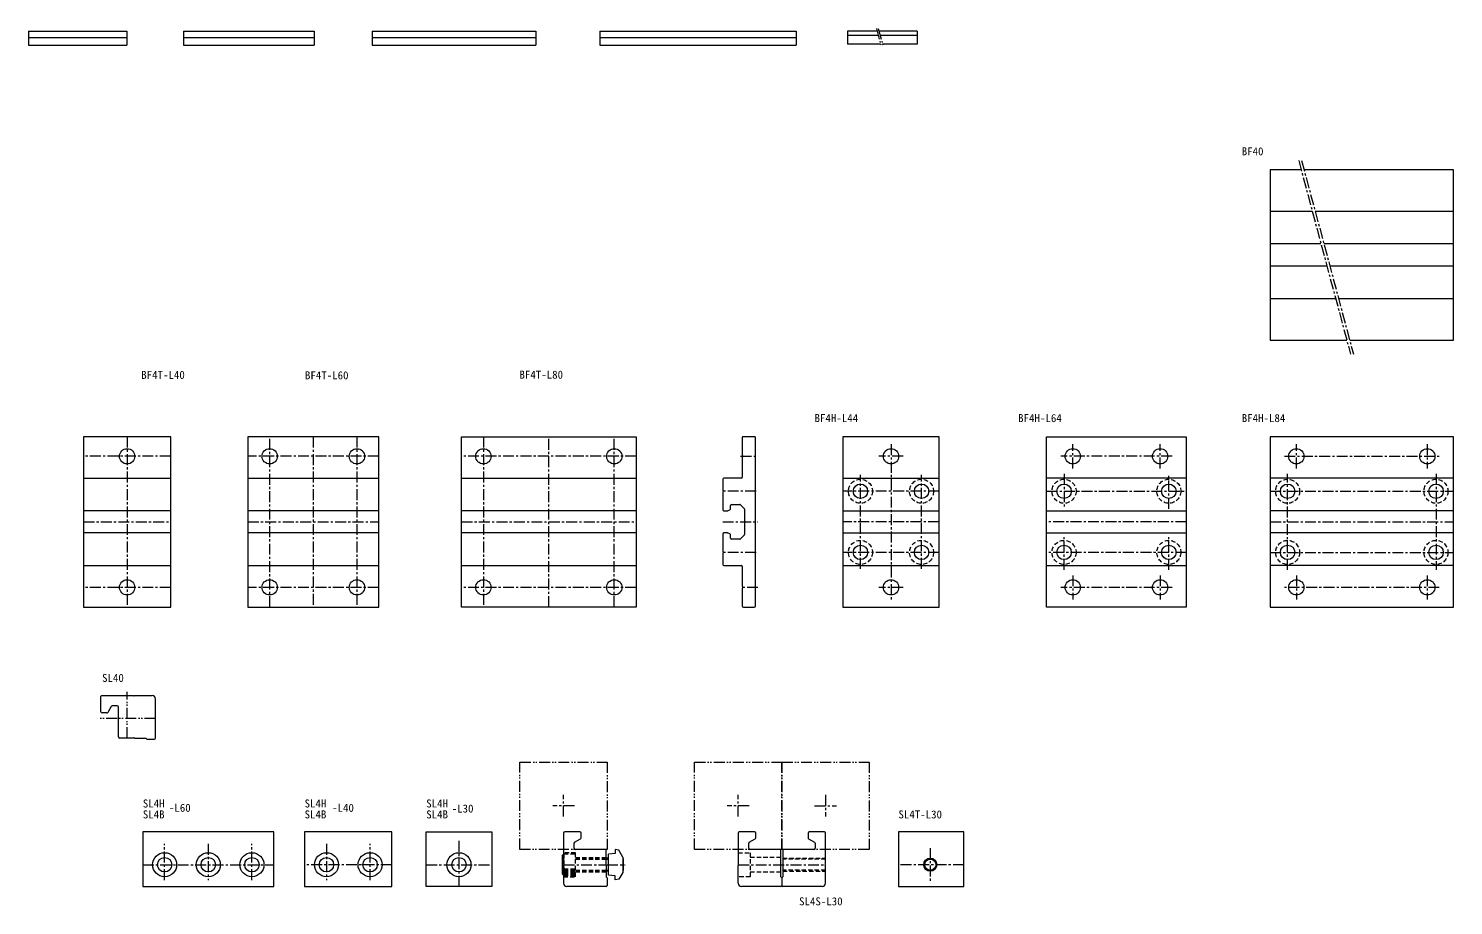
# Model space of a CAD drawing. Units: millimetres on the paper. Extents: x -598 to 1503, y -396 to 443.
# Drawn here: x -230 to 423, y -396 to 5 of the extents above; entities that cross this region are included whole.
import ezdxf
from ezdxf.enums import TextEntityAlignment as Align

# ---------------------------------------------------------------- set-up
doc = ezdxf.new("R2010")
doc.units = ezdxf.units.MM
for name, pattern in [('CHAIN1', [8, 5, -1, 1, -1]), ('DASHED2', [3, 2, -1]), ('DOUBLE_CHAIN1', [8.8, 5, -1, 0.6, -0.6, 0.6, -1])]:
    doc.linetypes.add(name, pattern=pattern)
for name, color, linetype, lineweight in [('0-0', 7, 'Continuous', 18), ('0-1', 4, 'CHAIN1', 18), ('0-3', 4, 'DOUBLE_CHAIN1', 18)]:
    doc.layers.add(name, color=color, linetype=linetype, lineweight=lineweight)
doc.styles.add('ＭＳ ゴシック', font='')
doc.styles.get('ＭＳ ゴシック').set_extended_font_data('MS Gothic')

msp = doc.modelspace()

# ---------------------------------------------------------------- linework, layer by layer
at = {"layer": '0-0'}
for p, q in [((-229.672, 4.227), (-184.672, 4.227)), ((-229.672, 4.227), (-229.672, -2.173)), ((-229.672, 1.227), (-184.672, 1.227)), ((-184.672, 4.227), (-184.672, -2.173)), ((-158.72, 4.227), (-98.72, 4.227)), ((-158.72, 4.227), (-158.72, -2.173)), ((-158.72, 1.227), (-98.72, 1.227)), ((-98.72, 4.227), (-98.72, -2.173)), ((-72.215, 4.227), (2.785, 4.227)), ((-72.215, 4.227), (-72.215, -2.173)), ((-72.215, 1.227), (2.785, 1.227)), ((2.785, 4.227), (2.785, -2.173)), ((32.033, 4.227), (122.033, 4.227)), ((32.033, 4.227), (32.033, -2.173)), ((32.033, 1.227), (122.033, 1.227)), ((122.033, 4.227), (122.033, -2.173)), ((145.5, 4.227), (145.5, -1.773)), ((159.124, 4.227), (145.5, 4.227)), ((159.66, 2.227), (145.5, 2.227)), ((177.5, 4.227), (159.994, 4.227)), ((177.5, 2.227), (160.53, 2.227)), ((-229.672, -2.173), (-184.672, -2.173)), ((-158.72, -2.173), (-98.72, -2.173)), ((-72.215, -2.173), (2.785, -2.173)), ((32.033, -2.173), (122.033, -2.173)), ((160.731, -1.773), (145.5, -1.773)), ((339.218, -59.341), (339.218, -137.341)), ((353.427, -59.341), (339.218, -59.341)), ((358.518, -78.341), (339.218, -78.341)), ((423.218, -78.341), (359.852, -78.341)), ((362.51, -93.241), (339.218, -93.241)), ((423.218, -93.241), (363.844, -93.241)), ((365.243, -103.441), (339.218, -103.441)), ((423.218, -103.441), (366.577, -103.441)), ((369.236, -118.341), (339.218, -118.341)), ((423.218, -118.341), (370.57, -118.341)), ((339.218, -137.341), (374.327, -137.341)), ((375.661, -137.341), (423.218, -137.341)), ((-204.5, -181.5), (-204.5, -259.5)), ((-164.5, -181.5), (-204.5, -181.5)), ((-164.5, -259.5), (-164.5, -181.5)), ((-129.177, -181.5), (-129.177, -259.5)), ((-69.177, -181.5), (-129.177, -181.5)), ((-69.177, -259.5), (-69.177, -181.5)), ((-31.268, -181.5), (48.732, -181.5)), ((-31.268, -259.5), (-31.268, -181.5)), ((48.732, -181.5), (48.732, -259.5)), ((97.381, -182), (97.381, -189.951)), ((102.881, -181.5), (97.881, -181.5)), ((103.381, -205.951), (103.381, -182)), ((97.381, -191.049), (97.381, -200)), ((97.469, -190.164), (97.593, -190.288)), ((97.593, -190.712), (97.469, -190.836)), ((-204.5, -200.5), (-164.5, -200.5)), ((-129.177, -200.5), (-69.177, -200.5)), ((-31.268, -200.5), (48.732, -200.5)), ((88.381, -201), (88.381, -205.951)), ((96.881, -200.5), (88.881, -200.5)), ((143.5, -200.5), (187.5, -200.5)), ((300.788, -200.5), (236.788, -200.5)), ((423.218, -200.5), (339.218, -200.5)), ((88.381, -207.049), (88.381, -214.9)), ((88.469, -206.164), (88.593, -206.288)), ((88.593, -206.712), (88.469, -206.836)), ((103.169, -206.288), (103.293, -206.164)), ((103.293, -206.836), (103.169, -206.712)), ((103.381, -259), (103.381, -207.049)), ((-164.5, -215.4), (-204.5, -215.4)), ((-69.177, -215.4), (-129.177, -215.4)), ((48.732, -215.4), (-31.268, -215.4)), ((88.881, -215.4), (90.663, -215.4)), ((90.886, -215.347), (91.704, -214.938)), ((91.981, -214.491), (91.981, -213)), ((92.481, -212.5), (96.174, -212.5)), ((96.527, -212.646), (98.234, -214.354)), ((98.381, -214.707), (98.381, -219.951)), ((143.5, -215.4), (187.5, -215.4)), ((236.788, -215.4), (300.788, -215.4)), ((423.218, -215.4), (339.218, -215.4)), ((98.381, -221.049), (98.381, -226.293)), ((98.469, -220.164), (98.593, -220.288)), ((98.593, -220.712), (98.469, -220.836)), ((-164.5, -225.6), (-204.5, -225.6)), ((-69.177, -225.6), (-129.177, -225.6)), ((48.732, -225.6), (-31.268, -225.6)), ((88.381, -226.1), (88.381, -233.951)), ((90.663, -225.6), (88.881, -225.6)), ((91.704, -226.062), (90.886, -225.653)), ((91.981, -228), (91.981, -226.509)), ((96.174, -228.5), (92.481, -228.5)), ((98.234, -226.646), (96.527, -228.354)), ((143.5, -225.6), (187.5, -225.6)), ((236.788, -225.6), (300.788, -225.6)), ((423.218, -225.6), (339.218, -225.6)), ((88.469, -234.164), (88.593, -234.288)), ((88.593, -234.712), (88.469, -234.836)), ((103.169, -234.288), (103.293, -234.164)), ((103.169, -234.712), (103.293, -234.836)), ((-204.5, -240.5), (-164.5, -240.5)), ((-129.177, -240.5), (-69.177, -240.5)), ((-31.268, -240.5), (48.732, -240.5)), ((88.381, -235.049), (88.381, -240)), ((88.881, -240.5), (96.881, -240.5)), ((97.381, -241), (97.381, -249.951)), ((143.5, -240.5), (187.5, -240.5)), ((236.788, -240.5), (300.788, -240.5)), ((423.218, -240.5), (339.218, -240.5)), ((97.381, -251.049), (97.381, -259)), ((97.469, -250.164), (97.593, -250.288)), ((97.593, -250.712), (97.469, -250.836)), ((-204.5, -259.5), (-164.5, -259.5)), ((-129.177, -259.5), (-69.177, -259.5)), ((48.732, -259.5), (-31.268, -259.5)), ((97.881, -259.5), (102.881, -259.5)), ((-196.478, -307.5), (-196.478, -300.5)), ((-191.775, -305.05), (-193.334, -307.75)), ((-188.978, -304.8), (-191.342, -304.8)), ((-188.478, -319), (-188.478, -305.3)), ((-171.478, -319.5), (-171.478, -301.5)), ((-193.767, -308), (-195.978, -308)), ((-181.778, -319.5), (-187.978, -319.5)), ((-181.478, -319.2), (-181.778, -319.5)), ((-181.178, -319.5), (-181.478, -319.2)), ((-117.295, -387.5), (-117.295, -362.5)), ((-103.17, -362.5), (-103.17, -387.5)), ((15.5, -363), (15.5, -377.2)), ((23, -362.5), (16, -362.5)), ((23.5, -365.211), (23.5, -363)), ((95.5, -363), (95.5, -377.5)), ((103, -362.5), (96, -362.5)), ((103.5, -365.211), (103.5, -363)), ((127.5, -363), (127.5, -365.211)), ((135, -362.5), (128, -362.5)), ((20.3, -370), (20.3, -367.636)), ((20.55, -367.203), (23.25, -365.644)), ((34.5, -370.5), (20.8, -370.5)), ((100.3, -370), (100.3, -367.636)), ((100.55, -367.203), (103.25, -365.644)), ((114.5, -370.5), (100.8, -370.5)), ((130.2, -370.5), (116.5, -370.5)), ((127.75, -365.644), (130.45, -367.203)), ((130.7, -367.636), (130.7, -370)), ((15.5, -377.8), (15.5, -386)), ((35, -377.8), (34.7, -377.5)), ((35, -377.8), (35, -383)), ((115.5, -383.5), (115.5, -387)), ((-103.17, -387.5), (-63.17, -387.5)), ((35, -387.5), (17, -387.5)), ((115, -387.5), (97, -387.5)), ((134, -387.5), (116, -387.5))]:
    msp.add_line(p, q, dxfattribs=at)
at = {"layer": '0-0', "color": 4, "linetype": 'DOUBLE_CHAIN1'}
for p, q in [((158.811, 5.396), (161.004, -2.791)), ((159.681, 5.396), (161.874, -2.791))]:
    msp.add_line(p, q, dxfattribs=at)
at = {"layer": '0-0'}
for points in [[(177.5, 4.227), (177.5, -1.773), (161.602, -1.773)], [(423.218, -137.341), (423.218, -59.341), (354.761, -59.341)], [(-195.978, -300), (-181.778, -300), (-181.478, -300.3)], [(-181.478, -300.3), (-181.178, -300), (-172.978, -300)], [(-181.178, -319.5), (-175.978, -319.5), (-175.478, -320), (-171.978, -320)], [(-117.295, -362.5), (-177.295, -362.5), (-177.295, -387.5), (-117.295, -387.5)], [(-63.17, -387.5), (-63.17, -362.5), (-103.17, -362.5)], [(135.5, -386), (135.5, -377.8), (135.2, -377.5), (135.5, -377.2), (135.5, -363)], [(34.7, -377.5), (35, -377.2), (35, -371)], [(116, -371), (116, -377.2), (116.3, -377.5), (116, -377.8), (116, -383), (115.5, -383.5), (115, -383), (115, -377.8), (114.7, -377.5), (115, -377.2), (115, -371)], [(95.5, -386), (95.5, -377.8), (95.8, -377.5), (95.5, -377.2)], [(35, -383), (35.5, -383.5), (35.5, -387)]]:
    msp.add_lwpolyline(points, dxfattribs=at)
for points in [[(143.5, -181.5), (143.5, -259.5), (187.5, -259.5), (187.5, -181.5)], [(300.788, -259.5), (236.788, -259.5), (236.788, -181.5), (300.788, -181.5)], [(423.218, -181.5), (339.218, -181.5), (339.218, -259.5), (423.218, -259.5)], [(-47.442, -387.5), (-47.442, -362.5), (-17.442, -362.5), (-17.442, -387.5)], [(198.911, -362.5), (168.911, -362.5), (168.911, -387.5), (198.911, -387.5)]]:
    msp.add_lwpolyline(points, close=True, dxfattribs=at)
at = {"layer": '0-0', "linetype": 'DASHED2'}
msp.add_lwpolyline([(15.5, -377.2), (15.8, -377.5), (15.5, -377.8)], dxfattribs=at)
at = {"layer": '0-0'}
for centre, radius in [((-184.5, -190.5), 3.5), ((-119.177, -190.5), 3.5), ((-79.177, -190.5), 3.5), ((-21.268, -190.5), 3.5), ((38.732, -190.5), 3.5), ((165.5, -190.5), 3.5), ((248.788, -190.5), 3.5), ((288.788, -190.5), 3.5), ((351.218, -190.5), 3.5), ((411.218, -190.5), 3.5), ((151.5, -206.5), 3.3), ((179.5, -206.5), 3.3), ((244.788, -206.5), 3.3), ((292.788, -206.5), 3.3), ((347.218, -206.5), 3.3), ((415.218, -206.5), 3.3), ((151.5, -234.5), 3.3), ((179.5, -234.5), 3.3), ((244.788, -234.5), 3.3), ((292.788, -234.5), 3.3), ((347.218, -234.5), 3.3), ((415.218, -234.5), 3.3), ((-184.5, -250.5), 3.5), ((-119.177, -250.5), 3.5), ((-79.177, -250.5), 3.5), ((-21.268, -250.5), 3.5), ((38.732, -250.5), 3.5), ((165.5, -250.5), 3.5), ((248.788, -250.5), 3.5), ((288.788, -250.5), 3.5), ((351.218, -250.5), 3.5), ((411.218, -250.5), 3.5), ((-167.295, -377.5), 5.5), ((-147.295, -377.5), 5.5), ((-127.295, -377.5), 5.5), ((-93.17, -377.5), 5.5), ((-73.17, -377.5), 5.5), ((-32.442, -377.5), 5.5), ((-167.295, -377.5), 3.3), ((-147.295, -377.5), 3.3), ((-127.295, -377.5), 3.3), ((-93.17, -377.5), 3.3), ((-73.17, -377.5), 3.3), ((-32.442, -377.5), 3.3), ((183.483, -377.5), 3), ((183.483, -377.5), 2.55)]:
    msp.add_circle(centre, radius, dxfattribs=at)
for centre, radius, start, end in [((97.881, -182), 0.5, 90, 180), ((102.881, -182), 0.5, 0, 90), ((97.681, -189.951), 0.3, 180, 225), ((97.681, -191.049), 0.3, 135, 180), ((97.381, -190.5), 0.3, 315, 45), ((88.881, -201), 0.5, 90, 180), ((96.881, -200), 0.5, 270, 0), ((88.681, -205.951), 0.3, 180, 225), ((88.681, -207.049), 0.3, 135, 180), ((88.381, -206.5), 0.3, 315, 45), ((103.381, -206.5), 0.3, 135, 225), ((103.081, -205.951), 0.3, 315, 0), ((103.081, -207.049), 0.3, 0, 45), ((88.881, -214.9), 0.5, 180, 270), ((90.663, -214.9), 0.5, 270, 296.56505), ((91.481, -214.491), 0.5, 296.56505, 0), ((92.481, -213), 0.5, 90, 180), ((96.174, -213), 0.5, 45, 90), ((97.881, -214.707), 0.5, 0, 45), ((98.681, -219.951), 0.3, 180, 225), ((98.681, -221.049), 0.3, 135, 180), ((98.381, -220.5), 0.3, 315, 45), ((88.881, -226.1), 0.5, 90, 180), ((90.663, -226.1), 0.5, 63.43495, 90), ((91.481, -226.509), 0.5, 0, 63.43495), ((92.481, -228), 0.5, 180, 270), ((96.174, -228), 0.5, 270, 315), ((97.881, -226.293), 0.5, 315, 0), ((88.681, -233.951), 0.3, 180, 225), ((88.681, -235.049), 0.3, 135, 180), ((88.381, -234.5), 0.3, 315, 45), ((103.381, -234.5), 0.3, 135, 225), ((103.081, -233.951), 0.3, 315, 0), ((103.081, -235.049), 0.3, 0, 45), ((88.881, -240), 0.5, 180, 270), ((96.881, -241), 0.5, 0, 90), ((97.681, -249.951), 0.3, 180, 225), ((97.681, -251.049), 0.3, 135, 180), ((97.381, -250.5), 0.3, 315, 45), ((97.881, -259), 0.5, 180, 270), ((102.881, -259), 0.5, 270, 0), ((-195.978, -300.5), 0.5, 90, 180), ((-172.978, -301.5), 1.5, 0, 90), ((-191.342, -305.3), 0.5, 90, 150), ((-188.978, -305.3), 0.5, 0, 90), ((-195.978, -307.5), 0.5, 180, 270), ((-193.767, -307.5), 0.5, 270, 330), ((-187.978, -319), 0.5, 180, 270), ((-171.978, -319.5), 0.5, 270, 0), ((16, -363), 0.5, 90, 180), ((23, -363), 0.5, 0, 90), ((23, -365.211), 0.5, 300, 0), ((96, -363), 0.5, 90, 180), ((103, -363), 0.5, 0, 90), ((103, -365.211), 0.5, 300, 0), ((128, -363), 0.5, 90, 180), ((128, -365.211), 0.5, 180, 240), ((135, -363), 0.5, 0, 90), ((20.8, -367.636), 0.5, 120, 180), ((20.8, -370), 0.5, 180, 270), ((34.5, -371), 0.5, 0, 90), ((100.8, -367.636), 0.5, 120, 180), ((100.8, -370), 0.5, 180, 270), ((114.5, -371), 0.5, 0, 90), ((116.5, -371), 0.5, 90, 180), ((130.2, -370), 0.5, 270, 0), ((130.2, -367.636), 0.5, 0, 60), ((17, -386), 1.5, 180, 270), ((35, -387), 0.5, 270, 0), ((97, -386), 1.5, 180, 270), ((115, -387), 0.5, 270, 0), ((116, -387), 0.5, 180, 270), ((134, -386), 1.5, 270, 0)]:
    msp.add_arc(centre, radius, start, end, dxfattribs=at)
at = {"layer": '0-1'}
for p, q in [((352.289, -55.094), (376.046, -143.756)), ((353.623, -55.094), (377.38, -143.756)), ((-184.5, -181.5), (-184.5, -259.5)), ((-119.177, -259.5), (-119.177, -181.5)), ((-99.177, -181.5), (-99.177, -259.5)), ((-79.177, -181.5), (-79.177, -259.5)), ((-21.268, -181.5), (-21.268, -259.5)), ((8.732, -259.5), (8.732, -181.5)), ((38.732, -259.5), (38.732, -181.5)), ((165.5, -185), (165.5, -256)), ((248.788, -196), (248.788, -185)), ((288.788, -196), (288.788, -185)), ((351.218, -196), (351.218, -185)), ((411.218, -185), (411.218, -196)), ((-164.5, -190.5), (-204.5, -190.5)), ((-69.177, -190.5), (-129.177, -190.5)), ((48.732, -190.5), (-31.268, -190.5)), ((96.579, -190.5), (104.552, -190.5)), ((171, -190.5), (160, -190.5)), ((294.288, -190.5), (243.288, -190.5)), ((345.718, -190.5), (416.718, -190.5)), ((151.5, -242), (151.5, -199)), ((179.5, -242), (179.5, -199)), ((244.788, -198.5), (244.788, -214.5)), ((292.788, -214.5), (292.788, -198.5)), ((347.218, -242.5), (347.218, -198.5)), ((415.218, -198.5), (415.218, -242.5)), ((103.671, -206.5), (88.113, -206.5)), ((187.5, -206.5), (143.5, -206.5)), ((236.788, -206.5), (300.788, -206.5)), ((339.218, -206.5), (423.218, -206.5)), ((-204.5, -220.5), (-164.5, -220.5)), ((-129.177, -220.5), (-69.177, -220.5)), ((-31.268, -220.5), (48.732, -220.5)), ((88.381, -220.5), (104.552, -220.5)), ((187.5, -220.5), (143.5, -220.5)), ((300.788, -220.5), (236.788, -220.5)), ((339.218, -220.5), (423.218, -220.5)), ((244.788, -242.5), (244.788, -226.5)), ((292.788, -242.5), (292.788, -226.5)), ((103.671, -234.5), (88.113, -234.5)), ((187.5, -234.5), (143.5, -234.5)), ((300.788, -234.5), (236.788, -234.5)), ((339.218, -234.5), (423.218, -234.5)), ((248.788, -245), (248.788, -256)), ((288.788, -245), (288.788, -256)), ((351.218, -245), (351.218, -256)), ((411.218, -245), (411.218, -256)), ((-164.5, -250.5), (-204.5, -250.5)), ((-69.177, -250.5), (-129.177, -250.5)), ((48.732, -250.5), (-31.268, -250.5)), ((104.552, -250.5), (96.579, -250.5)), ((171, -250.5), (160, -250.5)), ((294.288, -250.5), (243.288, -250.5)), ((416.718, -250.5), (345.718, -250.5)), ((15.5, -355.5), (15.5, -345.5)), ((95.5, -355.5), (95.5, -345.5)), ((135.5, -345.5), (135.5, -355.5)), ((20.5, -350.5), (10.5, -350.5)), ((100.5, -350.5), (90.5, -350.5)), ((130.5, -350.5), (140.5, -350.5)), ((-167.295, -384.512), (-167.295, -367.924)), ((-147.295, -367.924), (-147.295, -384.512)), ((-127.295, -384.512), (-127.295, -367.924)), ((-93.17, -367.924), (-93.17, -384.512)), ((-73.17, -384.512), (-73.17, -367.924)), ((-32.442, -366.57), (-32.442, -387.5)), ((183.483, -369.866), (183.483, -384.994)), ((-177.295, -377.5), (-117.295, -377.5)), ((-63.17, -377.5), (-103.17, -377.5)), ((-47.442, -377.5), (-17.442, -377.5)), ((15.5, -377.5), (35.048, -377.5)), ((35.355, -377.5), (43.662, -377.5)), ((95.5, -377.5), (135.2, -377.5)), ((198.911, -377.5), (168.911, -377.5))]:
    msp.add_line(p, q, dxfattribs=at)
at = {"layer": '0-1', "linetype": 'DASHED2'}
for p, q in [((21, -372), (15.5, -372)), ((21, -383), (21, -372)), ((15.6, -372.5), (21, -372.5)), ((15.6, -372.5), (15.6, -382.5)), ((21, -374.25), (35, -374.25)), ((35, -374.5), (21, -374.5)), ((21, -374.95), (35, -374.95)), ((115, -374.25), (101, -374.25)), ((116, -374.5), (135.5, -374.5)), ((135.5, -374.95), (116, -374.95)), ((15.5, -383), (21, -383)), ((15.6, -379.375), (21, -379.375)), ((15.6, -380), (21, -380)), ((15.6, -380.625), (21, -380.625)), ((15.6, -381.25), (21, -381.25)), ((15.6, -381.875), (21, -381.875)), ((15.6, -382.5), (21, -382.5)), ((21, -380.05), (35, -380.05)), ((35, -380.5), (21, -380.5)), ((21, -380.75), (35, -380.75)), ((101, -383), (95.5, -383)), ((101, -380.75), (115, -380.75)), ((135.5, -380.05), (116, -380.05)), ((116, -380.5), (135.5, -380.5))]:
    msp.add_line(p, q, dxfattribs=at)
at = {"layer": '0-1', "linetype": 'Continuous'}
for p, q in [((39.1, -370.5), (39.1, -372.413)), ((40.865, -370.821), (39.1, -370.5)), ((42.7, -374), (40.865, -370.821)), ((15.6, -372.5), (15, -373.1)), ((15, -381.9), (15, -373.1)), ((36.1, -374.5), (35, -374.5)), ((35, -374.95), (36.1, -374.95)), ((39.1, -372.413), (36.1, -372.675)), ((36.1, -382.325), (36.1, -372.675)), ((42.7, -374), (42.7, -381)), ((42.7, -374.65), (43, -374.95)), ((42.7, -374.95), (43, -374.95)), ((43, -380.05), (43, -374.95)), ((15, -381.9), (15.6, -382.5)), ((35, -380.05), (36.1, -380.05)), ((36.1, -380.5), (35, -380.5)), ((39.1, -382.587), (36.1, -382.325)), ((39.1, -384.5), (39.1, -382.587)), ((40.865, -384.179), (39.1, -384.5)), ((42.7, -381), (40.865, -384.179)), ((43, -380.05), (42.7, -380.35)), ((42.7, -380.05), (43, -380.05))]:
    msp.add_line(p, q, dxfattribs=at)
at = {"layer": '0-1', "linetype": 'DASHED2'}
msp.add_lwpolyline([(95.5, -372), (101, -372), (101, -383)], dxfattribs=at)
for centre in [(151.5, -206.5), (179.5, -206.5), (244.788, -206.5), (292.788, -206.5), (347.218, -206.5), (415.218, -206.5), (151.5, -234.5), (179.5, -234.5), (244.788, -234.5), (292.788, -234.5), (347.218, -234.5), (415.218, -234.5)]:
    msp.add_circle(centre, 5.5, dxfattribs=at)
at = {"layer": '0-3'}
for p, q in [((-184.5, -319.5), (-184.5, -298.307)), ((-171.478, -310.5), (-197.522, -310.5)), ((-4.5, -330.5), (35.5, -330.5)), ((-4.5, -370.5), (-4.5, -330.5))]:
    msp.add_line(p, q, dxfattribs=at)
msp.add_lwpolyline([(35.5, -330.5), (35.5, -370.5), (-4.5, -370.5)], dxfattribs=at)
for points in [[(115.5, -370.5), (75.5, -370.5), (75.5, -330.5), (115.5, -330.5)], [(155.5, -370.5), (115.5, -370.5), (115.5, -330.5), (155.5, -330.5)]]:
    msp.add_lwpolyline(points, close=True, dxfattribs=at)

# ---------------------------------------------------------------- texts
at = {"layer": '0-0', "style": 'ＭＳ ゴシック'}
for s, p in [('BF4T-L40', (-178.017, -156.14)), ('BF4T-L60', (-103.009, -156.332)), ('BF4T-L80', (-4.713, -156.043)), ('SL40', (-195.978, -294.902)), ('SL4H', (-177.295, -352.402)), ('-L60', (-165.338, -354.376)), ('SL4H', (-103.17, -352.402)), ('-L40', (-90.566, -354.376)), ('SL4H', (-47.442, -352.402)), ('-L30', (-35.764, -354.716)), ('SL4B', (-177.295, -357.402)), ('SL4B', (-103.17, -357.402)), ('SL4B', (-47.442, -357.402)), ('SL4T-L30', (168.911, -357.402)), ('SL4S-L30', (123.383, -397.214))]:
    msp.add_text(s, height=3.666, dxfattribs=at).set_placement(p, align=Align.BOTTOM_LEFT)
at = {"layer": '0-1', "color": 7, "style": 'ＭＳ ゴシック'}
for s, p in [('BF40', (326.187, -53.761)), ('BF4H-', (130.469, -175.92)), ('L44', (142.969, -175.92)), ('BF4H-', (223.757, -175.92)), ('L64', (236.257, -175.92)), ('BF4H-', (326.187, -175.92)), ('L84', (338.687, -175.92))]:
    msp.add_text(s, height=3.666, dxfattribs=at).set_placement(p, align=Align.BOTTOM_LEFT)

doc.saveas('drawing.dxf')
